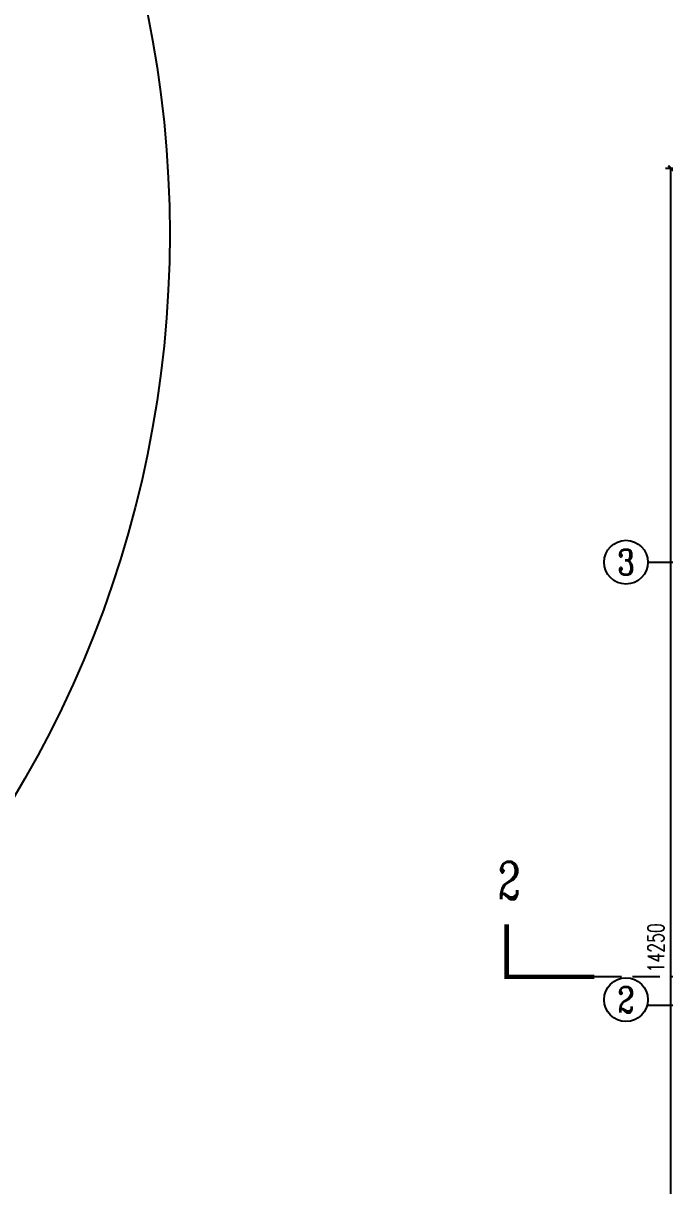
# Model space of a CAD drawing. Extents: x -1313754 to 847533, y 489853 to 941203.
# Drawn here: x -120899 to -115035, y 714020 to 724646 of the extents above; entities that cross this region are included whole.
import ezdxf
from ezdxf.enums import TextEntityAlignment as Align

# ---------------------------------------------------------------- set-up
doc = ezdxf.new("R2010")
doc.units = 0
doc.header["$LTSCALE"] = 1000
doc.header["$MEASUREMENT"] = 0
doc.linetypes.add('DASH', pattern=[0.35, 0.25, -0.1])
doc.linetypes.add('DOTE', pattern=[2.42, 2, -0.2, 0.02, -0.2])
doc.layers.get('Defpoints').update_dxf_attribs({"color": 210})
for name, color, linetype in [('A-AXIS-D', 1, 'Continuous'), ('A-AXIS-DOTE', 14, 'DOTE'), ('A-AXIS-SYMB', 3, 'Continuous'), ('A-LIN-V', 9, 'Continuous'), ('AS-WALL', 40, 'Continuous'), ('PUB_TEXT', 7, 'Continuous'), ('SB_ZF消火栓', 10, 'Continuous')]:
    doc.layers.add(name, color=color, linetype=linetype)
doc.styles.add('_TCH_AXIS', font='COMPLEX', dxfattribs={"bigfont": 'GBCBIG'})
doc.styles.add('_TCH_DIM_T3', font='SIMPLEX', dxfattribs={"width": 0.705882, "bigfont": 'GBCBIG'})
doc.styles.add('_TCH_LABEL', font='COMPLEX', dxfattribs={"bigfont": 'GBCBIG'})
doc.dimstyles.new('_TCH_ARCH&&50', dxfattribs={"dimtxt": 148.75, "dimasz": 50, "dimexe": 50, "dimexo": 50, "dimgap": 63.125, "dimtad": 1, "dimdec": 0, "dimzin": 0, "dimdsep": 46, "dimtxsty": '_TCH_DIM_T3', "dimblk": 'ARCHTICK', "dimcen": 0.09, "dimclrt": 7, "dimazin": 2, "dimtfac": 1, "dimtdec": 0, "dimtix": 1, "dimtmove": 2, "dimatfit": 3, "dimfxl": 0, "dimtolj": 1, "dimtzin": 0, "dimarcsym": 0})

# ---------------------------------------------------------------- blocks, each defined once
blk = doc.blocks.new('_ArchTick')
at = {"color": 0, "linetype": 'ByBlock', "const_width": 0.4}
blk.add_lwpolyline([(-0.5, -0.5), (0.5, 0.5)], dxfattribs=at)
blk = doc.blocks.new('*D1455')
at = {"layer": 'A-AXIS-D', "color": 0, "lineweight": -2}
for p, q in [((106744, -81500), (105708, -81500)), ((105758, -95750), (105758, -81500)), ((106744, -95750), (105708, -95750))]:
    blk.add_line(p, q, dxfattribs=at)
at = {"layer": 'Defpoints', "color": 0}
for p in [(105758, -81500), (106794, -81500), (106794, -95750)]:
    blk.add_point(p, dxfattribs=at)
at = {"layer": 'A-AXIS-D', "color": 0, "lineweight": -2, "xscale": 50, "yscale": 50, "zscale": 50}
for p, rotation in [((105758, -81500), 90), ((105758, -95750), 270)]:
    blk.add_blockref('_ArchTick', p, dxfattribs=dict(at, rotation=rotation))
at = {"layer": 'A-AXIS-D', "color": 7, "insert": (105621, -88625), "char_height": 148.8, "attachment_point": 5, "rotation": 90, "style": '_TCH_DIM_T3'}
blk.add_mtext('\\A1;14250', dxfattribs=at)
blk = doc.blocks.new('42342343')
at = {"layer": 'A-AXIS-SYMB', "linetype": 'DASH'}
blk.add_line((-105630, 614180), (-115680, 614180), dxfattribs=at)
at = {"layer": 'A-AXIS-SYMB', "const_width": 40}
blk.add_lwpolyline([(-116480, 614660), (-116480, 614180), (-115680, 614180)], dxfattribs=at)
at = {"layer": 'PUB_TEXT', "style": '_TCH_LABEL', "width": 0.705882}
blk.add_text('2', height=340, dxfattribs=at).set_placement((-116560, 614890))
blk = doc.blocks.new('A$C5D961328')
at = {"layer": 'A-LIN-V', "ltscale": 500}
blk.add_circle((350, 40), 10001, dxfattribs=at)
blk = doc.blocks.new('234243242332')
at = {"layer": 'SB_ZF消火栓', "rotation": 180}
blk.add_blockref('A$C5D961328', (-129211, 722760), dxfattribs=at)
blk = doc.blocks.new('dote')
at = {"layer": 'A-AXIS-D'}
for centre in [(105347.2, -85100), (105347.2, -89099.1)]:
    blk.add_circle(centre, 200, dxfattribs=at)
at = {"layer": 'A-AXIS-DOTE'}
for p, q in [((105547.2, -85100), (114434.2, -85100)), ((105547.2, -89149.7), (114434.2, -89149.7))]:
    blk.add_line(p, q, dxfattribs=at)
at = {"layer": 'PUB_TEXT', "style": '_TCH_AXIS'}
for s, p, p2 in [('3', (105269.5, -85216.5), (105424.8, -85216.5)), ('2', (105269.5, -89215.5), (105424.8, -89215.5))]:
    blk.add_text(s, height=233, dxfattribs=at).set_placement(p, p2, align=Align.FIT)
at = {"layer": 'A-AXIS-D'}
dim = blk.add_aligned_dim(p1=(106794.2, -95749.7), p2=(106794.2, -81500), distance=1036, dimstyle='_TCH_ARCH&&50', dxfattribs=at)
dim.commit()
dim.dimension.update_dxf_attribs({"geometry": '*D1455', "text_midpoint": (105620.7, -88624.8)})

msp = doc.modelspace()

# ---------------------------------------------------------------- block references
at = {"layer": 'A-LIN-V'}
msp.add_blockref('42342343', (0, 101750), dxfattribs=at)
at = {"layer": 'AS-WALL'}
msp.add_blockref('dote', (-220736.4, 804820), dxfattribs=at)
at = {"layer": 'SB_ZF消火栓', "linetype": 'Continuous'}
msp.add_blockref('234243242332', (0, 0), dxfattribs=at)

doc.saveas('drawing.dxf')
